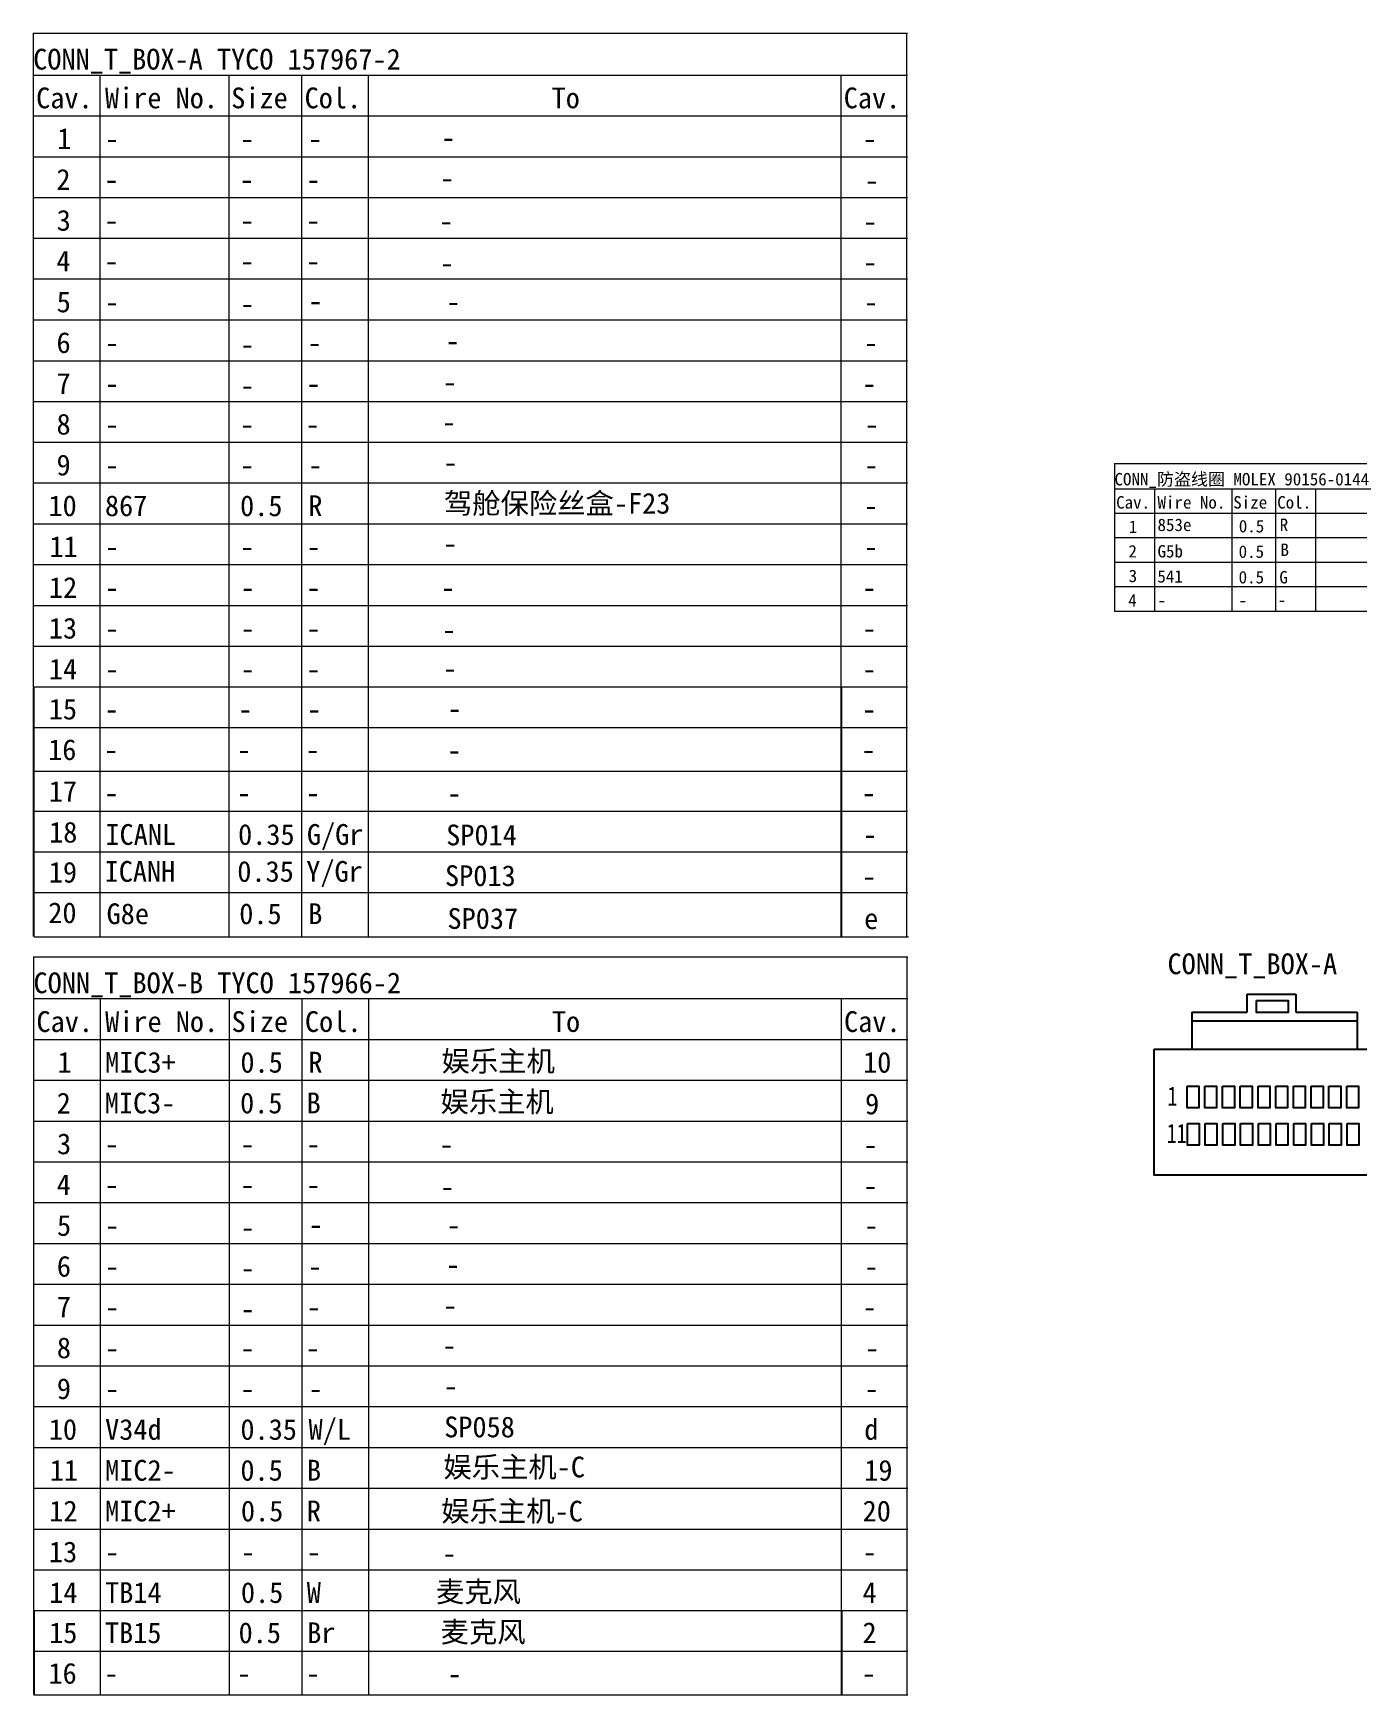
# Model space of a CAD drawing. Header units: millimetres. Extents: x 17 to 3784, y 12 to 1382.
# Drawn here: x 918.1 to 998.7, y 724.8 to 826.1 of the extents above; entities that cross this region are included whole.
import ezdxf

# ---------------------------------------------------------------- set-up
doc = ezdxf.new("R2010")
doc.units = ezdxf.units.MM
doc.styles.add('FangSong_GB2312_Style', font='simfang.ttf')
doc.styles.add('样式 2', font='', dxfattribs={"width": 0.75})
doc.styles.get('样式 2').set_extended_font_data('宋体')

# ---------------------------------------------------------------- blocks, each defined once
blk = doc.blocks.new('*U24')
blk.add_lwpolyline([(-0.36, 0.66), (0.36, 0.66), (0.36, -0.66), (-0.36, -0.66)], close=True)
blk = doc.blocks.new('*U25')
at = {"color": 0, "linetype": 'ByBlock', "lineweight": -2, "transparency": 16777216}
for p in [(0, 0), (1.08, 0), (2.16, 0), (3.24, 0), (4.32, 0), (5.4, 0), (6.48, 0), (7.56, 0), (8.64, 0), (9.72, 0)]:
    blk.add_blockref('*U24', p, dxfattribs=at)
blk = doc.blocks.new('*U26')
blk.add_lwpolyline([(-0.36, 0.66), (0.36, 0.66), (0.36, -0.66), (-0.36, -0.66)], close=True)
blk = doc.blocks.new('*U27')
at = {"color": 0, "linetype": 'ByBlock', "lineweight": -2, "transparency": 16777216}
for p in [(0, 0), (1.08, 0), (2.16, 0), (3.24, 0), (4.32, 0), (5.4, 0), (6.48, 0), (7.56, 0), (8.64, 0), (9.72, 0)]:
    blk.add_blockref('*U26', p, dxfattribs=at)

msp = doc.modelspace()

# ---------------------------------------------------------------- linework, layer by layer
for p, q in [((918.08, 786.22), (918.08, 771.04)), ((967.27, 786.26), (967.27, 771.02)), ((991.99, 766.44), (991.99, 767.54)), ((991.99, 767.54), (994.96, 767.54)), ((994.96, 767.54), (994.96, 766.44)), ((988.62, 766.44), (991.99, 766.44)), ((988.64, 764.12), (988.64, 766.44)), ((994.96, 766.44), (998.7, 766.44)), ((998.7, 766.44), (998.7, 764.18)), ((988.67, 765.9), (998.73, 765.9)), ((918.1, 729.94), (918.1, 724.87)), ((967.29, 729.98), (967.29, 724.84))]:
    msp.add_line(p, q)
at = {"color": 7, "linetype": 'Continuous', "lineweight": 13}
for points in [[(918.07, 826.08), (971.31, 826.08)], [(918.07, 826.08), (918.07, 786.25)], [(971.25, 826.06), (971.25, 771.02)], [(918.07, 823.53), (971.31, 823.53)], [(922.13, 823.53), (922.13, 771.02)], [(929.98, 823.53), (929.98, 771.02)], [(934.42, 823.53), (934.42, 771.02)], [(938.48, 823.53), (938.48, 771.02)], [(967.26, 823.53), (967.26, 786.25)], [(918.07, 821.05), (971.31, 821.05)], [(918.07, 818.56), (971.31, 818.56)], [(918.07, 816.08), (971.31, 816.08)], [(918.07, 813.59), (971.31, 813.59)], [(918.07, 811.11), (971.31, 811.11)], [(918.07, 808.62), (971.31, 808.62)], [(918.07, 806.13), (971.31, 806.13)], [(918.07, 803.65), (971.31, 803.65)], [(918.07, 801.16), (971.31, 801.16)], [(983.92, 799.86), (1015.86, 799.86)], [(983.92, 799.86), (983.92, 790.87)], [(918.07, 798.68), (971.31, 798.68)], [(983.92, 798.33), (1015.86, 798.33)], [(986.35, 798.33), (986.35, 790.87)], [(991.06, 798.33), (991.06, 790.87)], [(993.73, 798.33), (993.73, 790.87)], [(996.16, 798.33), (996.16, 790.87)], [(983.92, 796.84), (1015.86, 796.84)], [(918.07, 796.19), (971.31, 796.19)], [(983.92, 795.35), (1015.86, 795.35)], [(983.92, 793.86), (1015.86, 793.86)], [(918.07, 793.71), (971.31, 793.71)], [(983.92, 792.37), (1015.86, 792.37)], [(918.07, 791.22), (971.31, 791.22)], [(983.92, 790.87), (1015.86, 790.87)], [(918.07, 788.74), (971.31, 788.74)], [(918.07, 786.25), (971.31, 786.25)], [(918.08, 783.78), (971.32, 783.78)], [(918.08, 781.12), (971.32, 781.12)], [(918.09, 778.68), (971.32, 778.68)], [(918.09, 776.2), (971.33, 776.2)], [(918.09, 773.72), (971.33, 773.72)], [(918.13, 771.02), (971.37, 771.02)], [(918.09, 769.81), (971.33, 769.81)], [(918.09, 769.81), (918.09, 729.97)], [(971.27, 769.78), (971.27, 724.84)], [(918.09, 767.26), (971.33, 767.26)], [(922.15, 767.26), (922.15, 724.84)], [(930, 767.26), (930, 724.84)], [(934.44, 767.26), (934.44, 724.84)], [(938.5, 767.26), (938.5, 724.84)], [(967.27, 767.26), (967.27, 729.97)], [(918.09, 764.77), (971.33, 764.77)], [(918.09, 762.29), (971.33, 762.29)], [(918.09, 759.8), (971.33, 759.8)], [(918.09, 757.31), (971.33, 757.31)], [(918.09, 754.83), (971.33, 754.83)], [(918.09, 752.34), (971.33, 752.34)], [(918.09, 749.86), (971.33, 749.86)], [(918.09, 747.37), (971.33, 747.37)], [(918.09, 744.89), (971.33, 744.89)], [(918.09, 742.4), (971.33, 742.4)], [(918.09, 739.92), (971.33, 739.92)], [(918.09, 737.43), (971.33, 737.43)], [(918.09, 734.94), (971.33, 734.94)], [(918.09, 732.46), (971.33, 732.46)], [(918.09, 729.97), (971.33, 729.97)], [(918.1, 727.5), (971.34, 727.5)], [(918.1, 724.84), (971.34, 724.84)]]:
    msp.add_lwpolyline(points, dxfattribs=at)
for points in [[(992.56, 767.14), (994.49, 767.14), (994.49, 766.41), (992.56, 766.41)], [(986.34, 764.18), (1000.99, 764.18), (1000.99, 756.51), (986.34, 756.51)]]:
    msp.add_lwpolyline(points, close=True)

# ---------------------------------------------------------------- block references
for name, p in [('*U27', (988.7, 761.27)), ('*U25', (988.72, 758.99))]:
    msp.add_blockref(name, p)

# ---------------------------------------------------------------- texts
at = {"color": 7, "linetype": 'Continuous', "style": 'FangSong_GB2312_Style'}
for s, height, p in [('CONN_T_BOX-A TYCO 157967-2', 1.2655, (918.07, 823.87)), ('Cav.', 1.265, (918.25, 821.51)), ('Wire No.', 1.265, (922.44, 821.51)), ('Size', 1.265, (930.13, 821.51)), ('Col.', 1.265, (934.6, 821.51)), ('To', 1.265, (949.64, 821.51)), ('Cav.', 1.265, (967.43, 821.51)), ('1', 1.27, (919.53, 819.03)), ('-', 1.27, (922.44, 819.03)), ('-', 1.27, (930.67, 819.03)), ('-', 1.27, (934.81, 819.03)), ('-', 1.27, (942.92, 819.1)), ('-', 1.27, (968.59, 819.03)), ('2', 1.27, (919.48, 816.54)), ('-', 1.27, (922.41, 816.54)), ('-', 1.27, (930.65, 816.54)), ('-', 1.27, (934.7, 816.54)), ('-', 1.27, (942.85, 816.63)), ('-', 1.27, (968.71, 816.49)), ('3', 1.27, (919.5, 814.05)), ('-', 1.27, (922.41, 814.06)), ('-', 1.27, (930.67, 814.06)), ('-', 1.27, (934.69, 814.06)), ('-', 1.27, (942.79, 814.02)), ('-', 1.27, (968.61, 814)), ('4', 1.27, (919.48, 811.57)), ('-', 1.27, (922.41, 811.57)), ('-', 1.27, (930.67, 811.57)), ('-', 1.27, (934.69, 811.57)), ('-', 1.27, (942.84, 811.45)), ('-', 1.27, (968.61, 811.52)), ('5', 1.27, (919.5, 809.08)), ('-', 1.27, (922.44, 809.08)), ('-', 1.27, (930.68, 808.97)), ('-', 1.27, (934.83, 809.15)), ('-', 1.27, (943.22, 809.1)), ('-', 1.27, (968.66, 809.08)), ('6', 1.27, (919.49, 806.6)), ('-', 1.27, (922.44, 806.6)), ('-', 1.27, (930.68, 806.49)), ('-', 1.27, (934.78, 806.6)), ('-', 1.27, (943.18, 806.71)), ('-', 1.27, (968.66, 806.6)), ('7', 1.27, (919.49, 804.11)), ('-', 1.27, (922.44, 804.11)), ('-', 1.27, (930.68, 804)), ('-', 1.27, (934.71, 804.11)), ('-', 1.27, (943.01, 804.21)), ('-', 1.27, (968.56, 804.11)), ('8', 1.27, (919.49, 801.63)), ('-', 1.27, (922.44, 801.63)), ('-', 1.27, (930.67, 801.63)), ('-', 1.27, (934.66, 801.63)), ('-', 1.27, (942.96, 801.77)), ('-', 1.27, (968.71, 801.63)), ('9', 1.27, (919.49, 799.14)), ('-', 1.27, (943.05, 799.31)), ('-', 1.27, (922.44, 799.14)), ('-', 1.27, (930.67, 799.14)), ('-', 1.27, (934.82, 799.14)), ('-', 1.27, (968.68, 799.14)), ('CONN_防盗线圈 MOLEX 90156-0144', 0.7593, (983.92, 798.53)), ('10', 1.265, (919, 796.66)), ('867', 1.265, (922.44, 796.66)), ('0.5', 1.265, (930.67, 796.66)), ('R', 1.27, (934.82, 796.66)), ('驾舱保险丝盒-F23', 1.265, (943.08, 796.81)), ('Cav.', 0.759, (984.02, 797.12)), ('Wire No.', 0.759, (986.54, 797.12)), ('Size', 0.759, (991.15, 797.12)), ('Col.', 0.759, (993.83, 797.12)), ('-', 1.27, (968.66, 796.66)), ('1', 0.759, (984.79, 795.63)), ('853e', 0.759, (986.54, 795.75)), ('0.5', 0.759, (991.49, 795.67)), ('R', 0.759, (993.98, 795.75)), ('11', 1.265, (919.06, 794.17)), ('-', 1.27, (943.03, 794.37)), ('2', 0.759, (984.77, 794.14)), ('G5b', 0.759, (986.54, 794.14)), ('0.5', 0.759, (991.48, 794.12)), ('B', 0.759, (994.03, 794.23)), ('-', 1.27, (922.44, 794.17)), ('-', 1.27, (930.67, 794.17)), ('-', 1.27, (934.72, 794.17)), ('-', 1.27, (968.66, 794.17)), ('12', 1.265, (919.03, 791.68)), ('3', 0.759, (984.78, 792.64)), ('541', 0.759, (986.53, 792.61)), ('0.5', 0.759, (991.48, 792.56)), ('G', 0.759, (993.96, 792.56)), ('-', 1.27, (922.44, 791.68)), ('-', 1.27, (930.7, 791.68)), ('-', 1.27, (934.71, 791.68)), ('-', 1.27, (942.9, 791.68)), ('-', 1.27, (968.56, 791.68)), ('4', 0.759, (984.76, 791.15)), ('-', 0.759, (986.54, 791.15)), ('-', 0.759, (991.48, 791.15)), ('-', 0.759, (993.86, 791.17)), ('13', 1.265, (919.02, 789.2)), ('-', 1.27, (922.44, 789.2)), ('-', 1.27, (930.7, 789.2)), ('-', 1.27, (934.71, 789.2)), ('-', 1.27, (968.56, 789.2)), ('-', 1.27, (942.96, 789.11)), ('14', 1.265, (919.03, 786.71)), ('-', 1.27, (922.44, 786.71)), ('-', 1.27, (930.7, 786.71)), ('-', 1.27, (934.71, 786.71)), ('-', 1.27, (943.02, 786.76)), ('-', 1.27, (968.56, 786.71)), ('15', 1.265, (919.02, 784.27)), ('-', 1.27, (922.42, 784.27)), ('-', 1.27, (930.56, 784.27)), ('-', 1.27, (934.75, 784.27)), ('-', 1.27, (943.3, 784.31)), ('-', 1.27, (968.55, 784.27)), ('16', 1.265, (918.98, 781.8)), ('-', 1.27, (922.39, 781.8)), ('-', 1.27, (930.47, 781.8)), ('-', 1.27, (934.66, 781.8)), ('-', 1.27, (943.29, 781.77)), ('-', 1.27, (968.51, 781.8)), ('17', 1.265, (919.02, 779.26)), ('-', 1.27, (922.41, 779.17)), ('-', 1.27, (930.48, 779.17)), ('-', 1.27, (934.68, 779.17)), ('-', 1.27, (943.28, 779.15)), ('-', 1.27, (968.53, 779.17)), ('18', 1.265, (919.04, 776.77)), ('ICANL', 1.265, (922.47, 776.63)), ('0.35', 1.265, (930.55, 776.63)), ('G/Gr', 1.265, (934.74, 776.63)), ('SP014', 1.265, (943.22, 776.6)), ('-', 1.27, (968.6, 776.63)), ('19', 1.265, (919.02, 774.33)), ('ICANH', 1.265, (922.42, 774.38)), ('0.35', 1.265, (930.5, 774.38)), ('Y/Gr', 1.265, (934.7, 774.38)), ('SP013', 1.265, (943.15, 774.12)), ('-', 1.27, (968.55, 774.08)), ('20', 1.265, (918.99, 771.86)), ('G8e', 1.265, (922.54, 771.8)), ('0.5', 1.265, (930.62, 771.8)), ('B', 1.27, (934.82, 771.8)), ('SP037', 1.265, (943.3, 771.51)), ('e', 1.27, (968.67, 771.5)), ('CONN_T_BOX-B TYCO 157966-2', 1.2655, (918.09, 767.59)), ('Cav.', 1.265, (918.27, 765.23)), ('Wire No.', 1.265, (922.45, 765.23)), ('Size', 1.265, (930.15, 765.23)), ('Col.', 1.265, (934.62, 765.23)), ('To', 1.265, (949.66, 765.23)), ('Cav.', 1.265, (967.45, 765.23)), ('1', 1.27, (919.55, 762.75)), ('MIC3+', 1.265, (922.45, 762.75)), ('0.5', 1.265, (930.69, 762.75)), ('R', 1.27, (934.83, 762.75)), ('娱乐主机', 1.265, (942.94, 762.82)), ('10', 1.265, (968.61, 762.75)), ('2', 1.27, (919.5, 760.26)), ('MIC3-', 1.265, (922.43, 760.27)), ('0.5', 1.265, (930.67, 760.27)), ('B', 1.27, (934.72, 760.27)), ('娱乐主机', 1.265, (942.87, 760.35)), ('9', 1.27, (968.73, 760.21)), ('3', 1.27, (919.52, 757.78)), ('-', 1.27, (922.43, 757.78)), ('-', 1.27, (930.69, 757.78)), ('-', 1.27, (934.7, 757.78)), ('-', 1.27, (942.81, 757.75)), ('-', 1.27, (968.63, 757.73)), ('4', 1.27, (919.5, 755.29)), ('-', 1.27, (922.43, 755.3)), ('-', 1.27, (930.69, 755.3)), ('-', 1.27, (934.7, 755.3)), ('-', 1.27, (942.86, 755.17)), ('-', 1.27, (968.63, 755.24)), ('5', 1.27, (919.52, 752.81)), ('-', 1.27, (922.45, 752.81)), ('-', 1.27, (930.7, 752.7)), ('-', 1.27, (934.85, 752.87)), ('-', 1.27, (943.24, 752.83)), ('-', 1.27, (968.68, 752.81)), ('6', 1.27, (919.51, 750.32)), ('-', 1.27, (922.45, 750.32)), ('-', 1.27, (930.7, 750.21)), ('-', 1.27, (934.8, 750.32)), ('-', 1.27, (943.2, 750.43)), ('-', 1.27, (968.68, 750.32)), ('7', 1.27, (919.51, 747.84)), ('-', 1.27, (922.45, 747.84)), ('-', 1.27, (930.7, 747.73)), ('-', 1.27, (934.73, 747.84)), ('-', 1.27, (943.03, 747.94)), ('-', 1.27, (968.58, 747.84)), ('8', 1.27, (919.51, 745.35)), ('-', 1.27, (922.45, 745.35)), ('-', 1.27, (930.69, 745.35)), ('-', 1.27, (934.67, 745.35)), ('-', 1.27, (942.98, 745.5)), ('-', 1.27, (968.73, 745.35)), ('9', 1.27, (919.51, 742.86)), ('-', 1.27, (922.45, 742.86)), ('-', 1.27, (930.69, 742.86)), ('-', 1.27, (934.84, 742.86)), ('-', 1.27, (943.07, 743.03)), ('-', 1.27, (968.7, 742.86)), ('10', 1.265, (919.02, 740.38)), ('V34d', 1.265, (922.45, 740.38)), ('0.35', 1.265, (930.69, 740.38)), ('W/L', 1.265, (934.84, 740.38)), ('SP058', 1.265, (943.1, 740.53)), ('d', 1.27, (968.68, 740.38)), ('11', 1.265, (919.08, 737.89)), ('MIC2-', 1.265, (922.45, 737.89)), ('0.5', 1.265, (930.69, 737.89)), ('B', 1.27, (934.74, 737.89)), ('娱乐主机-C', 1.265, (943.05, 738.09)), ('19', 1.265, (968.68, 737.89)), ('12', 1.265, (919.05, 735.41)), ('MIC2+', 1.265, (922.45, 735.41)), ('0.5', 1.265, (930.72, 735.41)), ('R', 1.27, (934.73, 735.41)), ('娱乐主机-C', 1.265, (942.92, 735.4)), ('20', 1.265, (968.58, 735.41)), ('13', 1.265, (919.03, 732.92)), ('-', 1.27, (922.45, 732.92)), ('-', 1.27, (930.72, 732.92)), ('-', 1.27, (934.73, 732.92)), ('-', 1.27, (942.98, 732.83)), ('-', 1.27, (968.58, 732.92)), ('14', 1.265, (919.05, 730.44)), ('TB14', 1.265, (922.45, 730.44)), ('0.5', 1.265, (930.72, 730.44)), ('W', 1.27, (934.73, 730.44)), ('麦克风', 1.265, (942.6, 730.49)), ('4', 1.27, (968.58, 730.44)), ('15', 1.265, (919.04, 727.99)), ('TB15', 1.265, (922.44, 727.99)), ('0.5', 1.265, (930.58, 727.99)), ('Br', 1.265, (934.76, 727.99)), ('麦克风', 1.265, (942.88, 728.04)), ('2', 1.27, (968.57, 727.99)), ('16', 1.265, (919, 725.52)), ('-', 1.27, (922.4, 725.52)), ('-', 1.27, (930.48, 725.52)), ('-', 1.27, (934.68, 725.52)), ('-', 1.27, (943.31, 725.49)), ('-', 1.27, (968.53, 725.52))]:
    msp.add_text(s, height=height, dxfattribs=at).set_placement(p)
at = {"color": 0, "linetype": 'Continuous', "style": 'FangSong_GB2312_Style'}
msp.add_text('CONN_T_BOX-A', height=1.2655, dxfattribs=at).set_placement((987.15, 768.75))
at = {"color": 0, "width": 4.3673, "attachment_point": 3, "style": '样式 2'}
for s, insert, char_height in [('1', (987.75, 761.91), 1.18), ('11', (988.31, 759.64), 1.177)]:
    msp.add_mtext(s, dxfattribs=dict(at, insert=insert, char_height=char_height))

doc.saveas('drawing.dxf')
